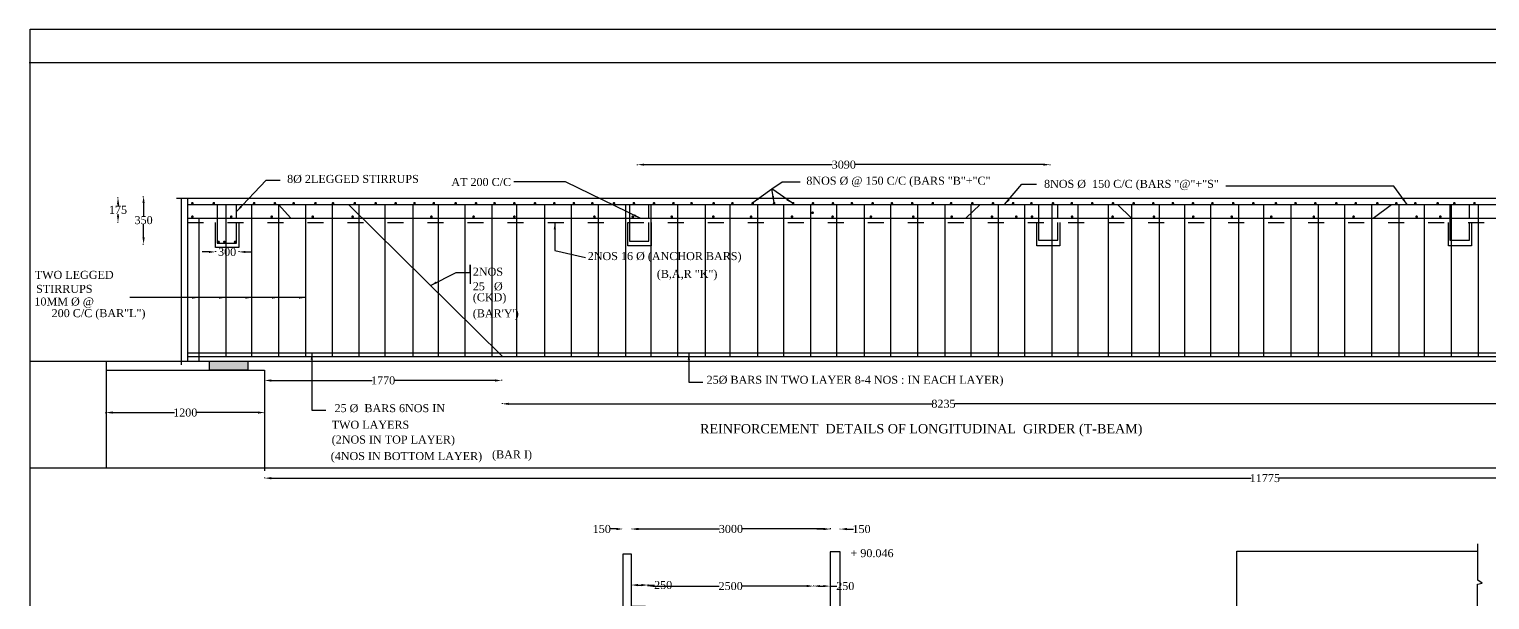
# Model space of a CAD drawing. Header units: millimetres. Extents: x 660 to 18688, y 100 to 12175.
# Drawn here: x 660 to 11608, y 7899 to 12175 of the extents above; entities that cross this region are included whole.
import ezdxf

# ---------------------------------------------------------------- set-up
doc = ezdxf.new("R2010")
doc.units = ezdxf.units.MM
doc.header["$MEASUREMENT"] = 0
doc.linetypes.add('ACAD_ISO03W100', pattern=[30, 12, -18])
for name, color, linetype in [('DIM', 5, 'Continuous'), ('DO LINE', 3, 'Continuous'), ('DWG.LINE', 10, 'Continuous'), ('HATCH', 2, 'Continuous'), ('TEXT', 7, 'Continuous')]:
    doc.layers.add(name, color=color, linetype=linetype)
doc.layers.add('TITLE', color=7, linetype='Continuous', lineweight=30)
doc.styles.get("Standard").update_dxf_attribs({"font": 'TIMES.TTF', "height": 60})
doc.dimstyles.get("Standard").update_dxf_attribs({"dimtxt": 60, "dimasz": 50, "dimexe": 0.18, "dimexo": 0.0625, "dimgap": 0.09, "dimtad": 0, "dimtih": 1, "dimtoh": 1, "dimdec": 0, "dimzin": 0, "dimdsep": 46, "dimtxsty": 'Standard', "dimcen": 300, "dimclrd": 5, "dimclre": 5, "dimclrt": 4, "dimadec": 0, "dimazin": 0, "dimtfac": 1, "dimtdec": 0, "dimtofl": 0, "dimtmove": 0, "dimatfit": 3, "dimfxl": 5, "dimfxlon": 1, "dimtolj": 1, "dimtzin": 0, "dimarcsym": 0})

# ---------------------------------------------------------------- blocks, each defined once
blk = doc.blocks.new('*D2')
at = {"layer": 'Defpoints', "color": 0, "ltscale": 0.2}
for p in [(1313, 10913), (1326, 10913), (1313, 10729)]:
    blk.add_point(p, dxfattribs=at)
at = {"layer": 'DIM', "color": 5, "lineweight": -2, "ltscale": 0.2}
for p, q in [((1321, 10913), (1326, 10913)), ((1326, 10863), (1326, 10852)), ((1321, 10729), (1326, 10729)), ((1326, 10779), (1326, 10790))]:
    blk.add_line(p, q, dxfattribs=at)
at = {"layer": 'DIM', "color": 5, "ltscale": 0.2}
for points in [[(1318, 10863), (1335, 10863), (1326, 10913)], [(1318, 10779), (1335, 10779), (1326, 10729)]]:
    blk.add_solid(points, dxfattribs=at)
at = {"layer": 'DIM', "color": 4, "ltscale": 0.2, "insert": (1326, 10821), "char_height": 60, "attachment_point": 5}
blk.add_mtext('\\A1;175', dxfattribs=at)
blk = doc.blocks.new('*D3')
at = {"layer": 'Defpoints', "color": 0, "ltscale": 0.2}
for p in [(1451, 10922), (1518, 10922), (1451, 10565)]:
    blk.add_point(p, dxfattribs=at)
at = {"layer": 'DIM', "color": 5, "lineweight": -2, "ltscale": 0.2}
for p, q in [((1513, 10922), (1518, 10922)), ((1518, 10872), (1518, 10774)), ((1518, 10615), (1518, 10713)), ((1513, 10565), (1518, 10565))]:
    blk.add_line(p, q, dxfattribs=at)
at = {"layer": 'DIM', "color": 5, "ltscale": 0.2}
for points in [[(1509, 10872), (1526, 10872), (1518, 10922)], [(1509, 10615), (1526, 10615), (1518, 10565)]]:
    blk.add_solid(points, dxfattribs=at)
at = {"layer": 'DIM', "color": 4, "ltscale": 0.2, "insert": (1518, 10744), "char_height": 60, "attachment_point": 5}
blk.add_mtext('\\A1;350', dxfattribs=at)
blk = doc.blocks.new('*D4')
at = {"layer": 'Defpoints', "color": 0, "ltscale": 0.2}
for p in [(2057, 10539), (2231, 10539), (2231, 10506)]:
    blk.add_point(p, dxfattribs=at)
at = {"layer": 'DIM', "color": 5, "lineweight": -2, "ltscale": 0.2}
for p, q in [((2057, 10511), (2057, 10506)), ((2231, 10511), (2231, 10506)), ((2007, 10506), (1957, 10506)), ((2281, 10506), (2331, 10506))]:
    blk.add_line(p, q, dxfattribs=at)
at = {"layer": 'DIM', "color": 5, "ltscale": 0.2}
for points in [[(2007, 10514), (2007, 10498), (2057, 10506)], [(2281, 10514), (2281, 10498), (2231, 10506)]]:
    blk.add_solid(points, dxfattribs=at)
at = {"layer": 'DIM', "color": 4, "ltscale": 0.2, "insert": (2144, 10506), "char_height": 60, "attachment_point": 5}
blk.add_mtext('\\A1;300', dxfattribs=at)
blk = doc.blocks.new('*D5')
at = {"layer": 'Defpoints', "color": 0, "ltscale": 0.2}
for p in [(1236, 9287), (2425, 9302), (2425, 9287)]:
    blk.add_point(p, dxfattribs=at)
at = {"layer": 'DIM', "color": 5, "lineweight": -2, "ltscale": 0.2}
for p, q in [((1236, 9297), (1236, 9303)), ((1286, 9302), (1749, 9302)), ((2375, 9302), (1912, 9302)), ((2425, 9297), (2425, 9303))]:
    blk.add_line(p, q, dxfattribs=at)
at = {"layer": 'DIM', "color": 5, "ltscale": 0.2}
for points in [[(1286, 9311), (1286, 9294), (1236, 9302)], [(2375, 9311), (2375, 9294), (2425, 9302)]]:
    blk.add_solid(points, dxfattribs=at)
at = {"layer": 'DIM', "color": 4, "ltscale": 0.2, "insert": (1830, 9302), "char_height": 60, "attachment_point": 5}
blk.add_mtext('\\A1;1200', dxfattribs=at)
blk = doc.blocks.new('*D6')
at = {"layer": 'Defpoints', "color": 0, "ltscale": 0.2}
for p in [(2425, 9552), (4201, 9552), (4201, 9543)]:
    blk.add_point(p, dxfattribs=at)
at = {"layer": 'DIM', "color": 5, "lineweight": -2, "ltscale": 0.2}
for p, q in [((2425, 9548), (2425, 9543)), ((2475, 9543), (3231, 9543)), ((4151, 9543), (3395, 9543)), ((4201, 9548), (4201, 9543))]:
    blk.add_line(p, q, dxfattribs=at)
at = {"layer": 'DIM', "color": 5, "ltscale": 0.2}
for points in [[(2475, 9551), (2475, 9534), (2425, 9543)], [(4151, 9551), (4151, 9534), (4201, 9543)]]:
    blk.add_solid(points, dxfattribs=at)
at = {"layer": 'DIM', "color": 4, "ltscale": 0.2, "insert": (3313, 9543), "char_height": 60, "attachment_point": 5}
blk.add_mtext('\\A1;1770', dxfattribs=at)
blk = doc.blocks.new('*D7')
at = {"layer": 'Defpoints', "color": 0, "ltscale": 0.2}
for p in [(4205, 9376), (12433, 9376), (12433, 9368)]:
    blk.add_point(p, dxfattribs=at)
at = {"layer": 'DIM', "color": 5, "lineweight": -2, "ltscale": 0.2}
for p, q in [((4205, 9373), (4205, 9367)), ((4255, 9368), (7430, 9368)), ((12383, 9368), (7596, 9368)), ((12433, 9373), (12433, 9367))]:
    blk.add_line(p, q, dxfattribs=at)
at = {"layer": 'DIM', "color": 5, "ltscale": 0.2}
for points in [[(4255, 9376), (4255, 9359), (4205, 9368)], [(12383, 9376), (12383, 9359), (12433, 9368)]]:
    blk.add_solid(points, dxfattribs=at)
at = {"layer": 'DIM', "color": 4, "ltscale": 0.2, "insert": (7513, 9368), "char_height": 60, "attachment_point": 5}
blk.add_mtext('\\A1;8235', dxfattribs=at)
blk = doc.blocks.new('*D8')
at = {"layer": 'Defpoints', "color": 0, "ltscale": 0.2}
for p in [(5219, 11153), (8312, 11160), (8312, 11153)]:
    blk.add_point(p, dxfattribs=at)
at = {"layer": 'DIM', "color": 5, "lineweight": -2, "ltscale": 0.2}
for p, q in [((5219, 11155), (5219, 11160)), ((5269, 11160), (6680, 11160)), ((8262, 11160), (6851, 11160)), ((8312, 11155), (8312, 11160))]:
    blk.add_line(p, q, dxfattribs=at)
at = {"layer": 'DIM', "color": 5, "ltscale": 0.2}
for points in [[(5269, 11168), (5269, 11152), (5219, 11160)], [(8262, 11168), (8262, 11152), (8312, 11160)]]:
    blk.add_solid(points, dxfattribs=at)
at = {"layer": 'DIM', "color": 4, "ltscale": 0.2, "insert": (6766, 11160), "char_height": 60, "attachment_point": 5}
blk.add_mtext('\\A1;3090', dxfattribs=at)
blk = doc.blocks.new('*D11')
at = {"layer": 'Defpoints', "color": 0, "ltscale": 0.2}
for p in [(2425, 8885), (14213, 8885), (14213, 8811)]:
    blk.add_point(p, dxfattribs=at)
at = {"layer": 'DIM', "color": 5, "lineweight": -2, "ltscale": 0.2}
for p, q in [((2425, 8816), (2425, 8810)), ((2475, 8811), (9820, 8811)), ((14163, 8811), (10025, 8811)), ((14213, 8816), (14213, 8810))]:
    blk.add_line(p, q, dxfattribs=at)
at = {"layer": 'DIM', "color": 5, "ltscale": 0.2}
for points in [[(2475, 8819), (2475, 8802), (2425, 8811)], [(14163, 8819), (14163, 8802), (14213, 8811)]]:
    blk.add_solid(points, dxfattribs=at)
at = {"layer": 'DIM', "color": 4, "ltscale": 0.2, "insert": (9922, 8811), "char_height": 60, "attachment_point": 5}
blk.add_mtext('\\A1;11775', dxfattribs=at)
blk = doc.blocks.new('*D23')
at = {"layer": 'Defpoints', "color": 0, "ltscale": 0.2}
for p in [(5111, 8431), (5173, 8431), (5173, 8430)]:
    blk.add_point(p, dxfattribs=at)
at = {"layer": 'DIM', "color": 5, "lineweight": -2, "ltscale": 0.2}
for p, q in [((5061, 8430), (5011, 8430)), ((5111, 8431), (5111, 8430)), ((5173, 8431), (5173, 8430)), ((5223, 8430), (5273, 8430))]:
    blk.add_line(p, q, dxfattribs=at)
at = {"layer": 'DIM', "color": 5, "ltscale": 0.2}
for points in [[(5061, 8438), (5061, 8421), (5111, 8430)], [(5223, 8438), (5223, 8421), (5173, 8430)]]:
    blk.add_solid(points, dxfattribs=at)
at = {"layer": 'DIM', "color": 4, "ltscale": 0.2, "insert": (4952, 8430), "char_height": 60, "attachment_point": 5}
blk.add_mtext('\\A1;150', dxfattribs=at)
blk = doc.blocks.new('*D24')
at = {"layer": 'Defpoints', "color": 0, "ltscale": 0.2}
for p in [(5178, 8431), (6663, 8460), (6663, 8430)]:
    blk.add_point(p, dxfattribs=at)
at = {"layer": 'DIM', "color": 5, "lineweight": -2, "ltscale": 0.2}
for p, q in [((5178, 8431), (5178, 8429)), ((5228, 8430), (5835, 8430)), ((6613, 8430), (6006, 8430)), ((6663, 8435), (6663, 8429))]:
    blk.add_line(p, q, dxfattribs=at)
at = {"layer": 'DIM', "color": 5, "ltscale": 0.2}
for points in [[(5228, 8438), (5228, 8421), (5178, 8430)], [(6613, 8438), (6613, 8421), (6663, 8430)]]:
    blk.add_solid(points, dxfattribs=at)
at = {"layer": 'DIM', "color": 4, "ltscale": 0.2, "insert": (5920, 8430), "char_height": 60, "attachment_point": 5}
blk.add_mtext('\\A1;3000', dxfattribs=at)
blk = doc.blocks.new('*D25')
at = {"layer": 'Defpoints', "color": 0, "ltscale": 0.2}
for p in [(6663, 8429), (6739, 8429), (6739, 8429)]:
    blk.add_point(p, dxfattribs=at)
at = {"layer": 'DIM', "color": 5, "lineweight": -2, "ltscale": 0.2}
for p, q in [((6663, 8429), (6663, 8430)), ((6739, 8429), (6739, 8430)), ((6613, 8429), (6563, 8429)), ((6789, 8429), (6839, 8429))]:
    blk.add_line(p, q, dxfattribs=at)
at = {"layer": 'DIM', "color": 5, "ltscale": 0.2}
for points in [[(6613, 8438), (6613, 8421), (6663, 8429)], [(6789, 8438), (6789, 8421), (6739, 8429)]]:
    blk.add_solid(points, dxfattribs=at)
at = {"layer": 'DIM', "color": 4, "ltscale": 0.2, "insert": (6899, 8429), "char_height": 60, "attachment_point": 5}
blk.add_mtext('\\A1;150', dxfattribs=at)
blk = doc.blocks.new('*D26')
at = {"layer": 'Defpoints', "color": 0, "ltscale": 0.2}
for p in [(5173, 8048), (5298, 8048), (5298, 8010)]:
    blk.add_point(p, dxfattribs=at)
at = {"layer": 'DIM', "color": 5, "lineweight": -2, "ltscale": 0.2}
for p, q in [((5173, 8015), (5173, 8010)), ((5223, 8010), (5248, 8010)), ((5298, 8015), (5298, 8010)), ((5298, 8010), (5348, 8010))]:
    blk.add_line(p, q, dxfattribs=at)
at = {"layer": 'DIM', "color": 5, "ltscale": 0.2}
for points in [[(5223, 8018), (5223, 8001), (5173, 8010)], [(5248, 8018), (5248, 8001), (5298, 8010)]]:
    blk.add_solid(points, dxfattribs=at)
at = {"layer": 'DIM', "color": 4, "ltscale": 0.2, "insert": (5412, 8010), "char_height": 60, "attachment_point": 5}
blk.add_mtext('\\A1;250', dxfattribs=at)
blk = doc.blocks.new('*D27')
at = {"layer": 'Defpoints', "color": 0, "ltscale": 0.2}
for p in [(5298, 8010), (6538, 8010), (6538, 8002)]:
    blk.add_point(p, dxfattribs=at)
at = {"layer": 'DIM', "color": 5, "lineweight": -2, "ltscale": 0.2}
for p, q in [((5298, 8007), (5298, 8002)), ((5348, 8002), (5832, 8002)), ((6488, 8002), (6004, 8002)), ((6538, 8007), (6538, 8002))]:
    blk.add_line(p, q, dxfattribs=at)
at = {"layer": 'DIM', "color": 5, "ltscale": 0.2}
for points in [[(5348, 8011), (5348, 7994), (5298, 8002)], [(6488, 8011), (6488, 7994), (6538, 8002)]]:
    blk.add_solid(points, dxfattribs=at)
at = {"layer": 'DIM', "color": 4, "ltscale": 0.2, "insert": (5918, 8002), "char_height": 60, "attachment_point": 5}
blk.add_mtext('\\A1;2500', dxfattribs=at)
blk = doc.blocks.new('*D28')
at = {"layer": 'Defpoints', "color": 0, "ltscale": 0.2}
for p in [(6538, 8002), (6663, 8002), (6663, 8002)]:
    blk.add_point(p, dxfattribs=at)
at = {"layer": 'DIM', "color": 5, "lineweight": -2, "ltscale": 0.2}
for p, q in [((6538, 8002), (6538, 8002)), ((6588, 8002), (6613, 8002)), ((6663, 8002), (6663, 8002)), ((6663, 8002), (6713, 8002))]:
    blk.add_line(p, q, dxfattribs=at)
at = {"layer": 'DIM', "color": 5, "ltscale": 0.2}
for points in [[(6588, 8010), (6588, 7994), (6538, 8002)], [(6613, 8010), (6613, 7994), (6663, 8002)]]:
    blk.add_solid(points, dxfattribs=at)
at = {"layer": 'DIM', "color": 4, "ltscale": 0.2, "insert": (6777, 8002), "char_height": 60, "attachment_point": 5}
blk.add_mtext('\\A1;250', dxfattribs=at)

msp = doc.modelspace()

# ---------------------------------------------------------------- hatches: boundary and pattern name
at = {"layer": 'HATCH', "ltscale": 0.2}
msp.add_hatch(color=256, dxfattribs=at).paths.add_polyline_path([(2011.7, 9687.2), (2011.7, 9619.3), (2298.1, 9619.3), (2298.1, 9687.2)])

# ---------------------------------------------------------------- linework, layer by layer
at = {"layer": 'DIM', "ltscale": 0.2}
for points in [[(6304, 11030.8), (6439.1, 11030.8)], [(3964.9, 10350.9), (3964.9, 10410.1), (3964.9, 10266.2)], [(2731.7, 10163.7), (1414.1, 10163.7)]]:
    msp.add_lwpolyline(points, dxfattribs=at)
at = {"layer": 'DO LINE', "linetype": 'ACAD_ISO03W100', "ltscale": 10}
msp.add_lwpolyline([(1846.5, 10725.5), (15290.9, 10725.5)], dxfattribs=at)
at = {"layer": 'DWG.LINE', "ltscale": 0.2}
for points in [[(15396.1, 11922), (660.5, 11922)], [(1763.5, 10908.4), (15290.9, 10908.4)], [(1799.8, 10908.4), (1799.8, 9659.2)], [(1846.5, 10908.4), (1846.5, 9687.2)], [(1846.5, 10860.3), (15290.9, 10860.3)], [(2068.6, 10860.3), (2068.6, 10570.7), (2214.7, 10570.7), (2214.7, 10725.5)], [(2133.4, 10860.3), (2133.4, 9722.9)], [(2214.7, 10759.2), (2214.7, 10860.3)], [(2326.9, 10860.3), (2326.9, 9722.9)], [(2529, 10860.3), (2529, 9722.9)], [(2621.2, 10759.2), (2529, 10860.3)], [(2731.7, 10860.3), (2731.7, 9722.9)], [(2930.9, 10860.3), (2930.9, 9722.9)], [(3053.1, 10860.3), (4208.4, 9722.9)], [(3130.2, 10860.3), (3130.2, 9722.9)], [(3327, 10860.3), (3327, 9722.9)], [(3534.9, 10860.3), (3534.9, 9722.9)], [(3725.8, 10860.3), (3725.8, 9722.9)], [(3926.5, 10860.3), (3926.5, 9722.9)], [(4127.6, 10860.3), (4127.6, 9727.8)], [(4313.8, 10860.3), (4313.8, 9722.9)], [(4523.2, 10860.3), (4523.2, 9722.9)], [(4722.4, 10860.3), (4722.4, 9722.9)], [(4923.8, 10860.3), (4923.8, 9722.9)], [(5128.9, 10860.3), (5128.9, 9722.9)], [(5158.8, 10860.3), (5158.8, 10586.6), (5305, 10586.6), (5305, 10725.5)], [(5305, 10759.2), (5305, 10860.3)], [(5319.4, 10860.3), (5319.4, 9722.9)], [(5518.7, 10860.3), (5518.7, 9722.9)], [(5728.1, 10860.3), (5728.1, 9722.9)], [(5911.4, 10860.3), (5911.4, 9722.9)], [(6118.6, 10860.3), (6118.6, 9722.9)], [(6313.5, 10860.3), (6313.5, 9722.9)], [(6517.1, 10860.3), (6517.1, 9722.9)], [(6710.6, 10860.3), (6710.6, 9722.9)], [(6918, 10860.3), (6918, 9722.9)], [(7117.2, 10860.3), (7117.2, 9722.9)], [(7319.4, 10860.3), (7319.4, 9722.9)], [(7523, 10860.3), (7523, 9722.9)], [(7680.3, 10759.2), (7787.8, 10860.3)], [(7719.3, 10860.3), (7719.3, 9722.9)], [(7923.4, 10860.3), (7923.4, 9722.9)], [(8119.7, 10860.3), (8119.7, 9722.9)], [(8224.2, 10860.3), (8224.2, 10594.9), (8370.3, 10594.9), (8370.3, 10725.5)], [(8324.8, 10860.3), (8324.8, 9722.9)], [(8370.3, 10759.2), (8370.3, 10860.3)], [(8519.7, 10860.3), (8519.7, 9722.9)], [(8748.5, 10860.3), (8748.5, 9722.9)], [(8923.2, 10759.2), (8818.5, 10860.3)], [(8923.2, 10860.3), (8923.2, 9727.8)], [(9129.7, 10860.3), (9129.7, 9722.9)], [(9320.2, 10860.3), (9320.2, 9722.9)], [(9514.4, 10860.3), (9514.4, 9722.9)], [(9723.7, 10860.3), (9723.7, 9722.9)], [(9912.9, 10860.3), (9912.9, 9722.9)], [(10117.9, 10860.3), (10117.9, 9722.9)], [(10321.5, 10860.3), (10321.5, 9722.9)], [(10520.1, 10860.3), (10520.1, 9722.9)], [(10722.2, 10860.3), (10722.2, 9722.9)], [(10732.9, 10759.2), (10870.1, 10860.3)], [(10925.8, 10860.3), (10925.8, 9722.9)], [(11116.4, 10860.3), (11116.4, 9722.9)], [(11309.6, 10860.3), (11309.6, 10594.9), (11455.7, 10594.9), (11455.7, 10725.5)], [(11319.1, 10860.3), (11319.1, 9722.9)], [(11455.7, 10759.2), (11455.7, 10860.3)], [(11521.3, 10860.3), (11521.3, 9722.9)], [(1846.5, 10759.2), (15290.9, 10759.2)], [(1931.1, 10759.2), (1931.1, 9687.2)], [(2230.8, 10725.5), (2230.8, 10538.8), (2056.7, 10538.8), (2056.7, 10725.5)], [(5321.1, 10725.5), (5321.1, 10551.1), (5147, 10551.1), (5147, 10725.5)], [(8386.4, 10725.5), (8386.4, 10552.6), (8212.4, 10552.6), (8212.4, 10725.5)], [(11471.8, 10725.5), (11471.8, 10552.6), (11297.7, 10552.6), (11297.7, 10725.5)], [(1846.5, 9749.2), (14801.5, 9749.2)], [(666.7, 9687.2), (15290.9, 9687.2)], [(1236.3, 9687.2), (1236.3, 8886.2)], [(1846.5, 9722.9), (14801.5, 9722.9)], [(1236.3, 9619.3), (2424.6, 9619.3), (2424.6, 8865)], [(15432.1, 8884.9), (666.7, 8884.9)], [(5111.4, 7717), (5111.4, 8244.3), (5172.9, 8244.3), (5172.9, 7851.6), (5280.5, 7851.6), (5280.5, 7754.7)], [(6739.3, 7717), (6739.3, 8257.7), (6663, 8257.7), (6663, 7837.1), (6570, 7837.1), (6545, 7766)], [(9711.2, 7120.7), (9711.2, 8263.9)], [(9711.2, 8263.9), (11518.6, 8263.9)], [(11517.9, 7066.5), (11517.9, 7440.1), (11562.1, 7458.7), (11490.2, 7461), (11556.7, 7504.6), (11516.1, 7505.8), (11516.1, 7785.7), (11516.1, 8015.4), (11551.9, 8025), (11518.6, 8046.9), (11518.6, 8317.8)]]:
    msp.add_lwpolyline(points, dxfattribs=at)
msp.add_lwpolyline([(2011.7, 9687.2), (2298.1, 9687.2), (2298.1, 9619.3), (2011.7, 9619.3)], close=True, dxfattribs=at)
at = {"layer": 'HATCH', "ltscale": 0.2, "const_width": 10}
for points in [[(1878.5, 10870.5, 1), (1888.5, 10870.5, 1)], [(2038.9, 10870.5, 1), (2048.9, 10870.5, 1)], [(2341.2, 10870.5, 1), (2351.2, 10870.5, 1)], [(2496.9, 10870.5, 1), (2506.9, 10870.5, 1)], [(2637.9, 10870.5, 1), (2647.9, 10870.5, 1)], [(2800.9, 10870.5, 1), (2810.9, 10870.5, 1)], [(2932.1, 10870.5, 1), (2942.1, 10870.5, 1)], [(3095.8, 10870.5, 1), (3105.8, 10870.5, 1)], [(3252.7, 10870.5, 1), (3262.7, 10870.5, 1)], [(3402.3, 10870.5, 1), (3412.3, 10870.5, 1)], [(3543.3, 10870.5, 1), (3553.3, 10870.5, 1)], [(3688, 10870.5, 1), (3698, 10870.5, 1)], [(3851.5, 10870.5, 1), (3861.5, 10870.5, 1)], [(4004.8, 10870.5, 1), (4014.8, 10870.5, 1)], [(4143.3, 10870.5, 1), (4153.3, 10870.5, 1)], [(4291.7, 10870.5, 1), (4301.7, 10870.5, 1)], [(4446.2, 10870.5, 1), (4456.2, 10870.5, 1)], [(4590.8, 10870.5, 1), (4600.8, 10870.5, 1)], [(4737.6, 10870.5, 1), (4747.6, 10870.5, 1)], [(4876.2, 10870.5, 1), (4886.2, 10870.5, 1)], [(5038, 10870.5, 1), (5048, 10870.5, 1)], [(5187.6, 10870.5, 1), (5197.6, 10870.5, 1)], [(5338.4, 10870.5, 1), (5348.4, 10870.5, 1)], [(5484.3, 10870.5, 1), (5494.3, 10870.5, 1)], [(5619.8, 10870.5, 1), (5629.8, 10870.5, 1)], [(5785.3, 10870.5, 1), (5795.3, 10870.5, 1)], [(5926.3, 10870.5, 1), (5936.3, 10870.5, 1)], [(6078.3, 10870.5, 1), (6088.3, 10870.5, 1)], [(6238.9, 10870.5, 1), (6248.9, 10870.5, 1)], [(6381.2, 10870.5, 1), (6391.2, 10870.5, 1)], [(6529.8, 10870.5, 1), (6539.8, 10870.5, 1)], [(6679.4, 10870.5, 1), (6689.4, 10870.5, 1)], [(6821.6, 10870.5, 1), (6831.6, 10870.5, 1)], [(6977.3, 10870.5, 1), (6987.3, 10870.5, 1)], [(7121.6, 10870.5, 1), (7131.6, 10870.5, 1)], [(7273.7, 10870.5, 1), (7283.7, 10870.5, 1)], [(7428.1, 10870.5, 1), (7438.1, 10870.5, 1)], [(7565.5, 10870.5, 1), (7575.5, 10870.5, 1)], [(7724.8, 10870.5, 1), (7734.8, 10870.5, 1)], [(7879.3, 10870.5, 1), (7889.3, 10870.5, 1)], [(8030.1, 10870.5, 1), (8040.1, 10870.5, 1)], [(8167.4, 10870.5, 1), (8177.4, 10870.5, 1)], [(8328.9, 10870.5, 1), (8338.9, 10870.5, 1)], [(8469.9, 10870.5, 1), (8479.9, 10870.5, 1)], [(8623.1, 10870.5, 1), (8633.1, 10870.5, 1)], [(8778.8, 10870.5, 1), (8788.8, 10870.5, 1)], [(8933.3, 10870.5, 1), (8943.3, 10870.5, 1)], [(9080.4, 10870.5, 1), (9090.4, 10870.5, 1)], [(9227.6, 10870.5, 1), (9237.6, 10870.5, 1)], [(9378.1, 10870.5, 1), (9388.1, 10870.5, 1)], [(9524, 10870.5, 1), (9534, 10870.5, 1)], [(9679.7, 10870.5, 1), (9689.7, 10870.5, 1)], [(9830.5, 10870.5, 1), (9840.5, 10870.5, 1)], [(9999.7, 10870.5, 1), (10009.7, 10870.5, 1)], [(10146.8, 10870.5, 1), (10156.8, 10870.5, 1)], [(10295.2, 10870.5, 1), (10305.2, 10870.5, 1)], [(10452.5, 10870.5, 1), (10462.5, 10870.5, 1)], [(10598.4, 10870.5, 1), (10608.4, 10870.5, 1)], [(10760.3, 10870.5, 1), (10770.3, 10870.5, 1)], [(10902.5, 10870.5, 1), (10912.5, 10870.5, 1)], [(11044.7, 10870.5, 1), (11054.7, 10870.5, 1)], [(11212.4, 10870.5, 1), (11222.4, 10870.5, 1)], [(11337.4, 10870.5, 1), (11347.4, 10870.5, 1)], [(11488.2, 10870.5, 1), (11498.2, 10870.5, 1)], [(1878.6, 10769.8, 1), (1888.6, 10769.8, 1)], [(2169.3, 10769.8, 1), (2179.3, 10769.8, 1)], [(2473.3, 10769.8, 1), (2483.3, 10769.8, 1)], [(2780.7, 10769.8, 1), (2790.7, 10769.8, 1)], [(3079.5, 10769.8, 1), (3089.5, 10769.8, 1)], [(3670.1, 10769.8, 1), (3680.1, 10769.8, 1)], [(3985.8, 10769.8, 1), (3995.8, 10769.8, 1)], [(4291.9, 10769.8, 1), (4301.9, 10769.8, 1)], [(4892.3, 10769.8, 1), (4902.3, 10769.8, 1)], [(5179.6, 10769.8, 1), (5189.6, 10769.8, 1)], [(5471.8, 10769.8, 1), (5481.8, 10769.8, 1)], [(5783.2, 10769.8, 1), (5793.2, 10769.8, 1)], [(6066.1, 10769.8, 1), (6076.1, 10769.8, 1)], [(6372.9, 10769.8, 1), (6382.9, 10769.8, 1)], [(6527.1, 10799.4, 1), (6537.1, 10799.4, 1)], [(6676.7, 10769.8, 1), (6686.7, 10769.8, 1)], [(6964.2, 10769.8, 1), (6974.2, 10769.8, 1)], [(7281.8, 10769.8, 1), (7291.8, 10769.8, 1)], [(7570, 10769.8, 1), (7580, 10769.8, 1)], [(7871.6, 10769.8, 1), (7881.6, 10769.8, 1)], [(8053.7, 10769.8, 1), (8063.7, 10769.8, 1)], [(8171.7, 10769.8, 1), (8181.7, 10769.8, 1)], [(8472.4, 10769.8, 1), (8482.4, 10769.8, 1)], [(8775.6, 10769.8, 1), (8785.6, 10769.8, 1)], [(9085.7, 10769.8, 1), (9095.7, 10769.8, 1)], [(9379.8, 10769.8, 1), (9389.8, 10769.8, 1)], [(9668.9, 10769.8, 1), (9678.9, 10769.8, 1)], [(9964.9, 10769.8, 1), (9974.9, 10769.8, 1)], [(10284, 10769.8, 1), (10294, 10769.8, 1)], [(10581.8, 10769.8, 1), (10591.8, 10769.8, 1)], [(11054.3, 10769.8, 1), (11064.3, 10769.8, 1)], [(11232.3, 10769.8, 1), (11242.3, 10769.8, 1)], [(2074.7, 10580.6, 1), (2084.7, 10580.6, 1)], [(2118.3, 10581, 1), (2128.3, 10581, 1)], [(2198.9, 10580.6, 1), (2208.9, 10580.6, 1)]]:
    msp.add_lwpolyline(points, format="xyb", close=True, dxfattribs=at)
at = {"layer": 'TITLE', "ltscale": 0.2}
msp.add_lwpolyline([(666.7, 12174.9), (18688.3, 12174.9), (18688.3, 100.2), (666.7, 100.2)], close=True, dxfattribs=at)

# ---------------------------------------------------------------- texts
at = {"layer": 'DIM', "ltscale": 0.2}
msp.add_text('TWO LEGGED', height=60, dxfattribs=at).set_placement((702, 10304.3))
at = {"layer": 'TEXT', "ltscale": 0.2}
for s, height, p in [('8%%C 2LEGGED STIRRUPS', 60, (2593.6, 11023.3)), ('AT 200 C/C', 60, (3824.4, 11000)), ('8NOS %%C @ 150 C/C (BARS "B"+"C"', 60, (6485.2, 11009.8)), ('8NOS %%C  150 C/C (BARS "@"+"S"', 60, (8266.8, 10986.1)), ('2NOS 16 %%C (ANCHOR BARS)', 60, (4846.6, 10445)), ('2NOS', 60, (3985.2, 10327.9)), ('(B,A,R "K")', 60, (5364.6, 10311.6)), ('STIRRUPS', 60, (712.1, 10199.3)), ('25   %%C', 60, (3985.2, 10218.6)), ('(CKD)', 60, (3985.2, 10136.3)), ('10MM %%C @', 60, (699.5, 10104.5)), ('200 C/C (BAR"L")', 60, (828.5, 10017.3)), ("(BAR'Y')", 60, (3985.2, 10015.9)), ('25%%C BARS IN TWO LAYER 8-4 NOS : IN EACH LAYER)', 60, (5737.8, 9518.1)), ('25 %%C  BARS 6NOS IN', 60, (2948.8, 9305.4)), ('TWO LAYERS', 60, (2927.6, 9181.2)), ('REINFORCEMENT  DETAILS OF LONGITUDINAL  GIRDER (T-BEAM)', 70, (5689, 9146.4)), ('(2NOS IN TOP LAYER)', 60, (2927.6, 9070.2)), ('(4NOS IN BOTTOM LAYER)', 60, (2920.3, 8946.5)), ('(BAR I)', 60, (4129.5, 8959.3)), ('+ 90.046', 60, (6816.1, 8218.9))]:
    msp.add_text(s, height=height, dxfattribs=at).set_placement(p)

# ---------------------------------------------------------------- dimensions: what is measured, and where the dimension line sits
at = {"layer": 'DIM', "ltscale": 0.2}
for base, p1, p2, text, picture, middle in [((8312.1, 11159.9), (5219.5, 11153.1), (8312.1, 11153.1), '3090', '*D8', (6765.8, 11159.9)), ((12432.9, 9367.5), (4205.2, 9375.8), (12432.9, 9375.8), '8235', '*D7', (7513, 9367.5)), ((14213.1, 8810.6), (2424.6, 8884.9), (14213.1, 8884.9), '11775', '*D11', (9922.3, 8810.6)), ((5172.9, 8429.8), (5111.4, 8430.8), (5172.9, 8430.8), '150', '*D23', (4951.7, 8429.8))]:
    dim = msp.add_linear_dim(base=base, p1=p1, p2=p2, text=text, dimstyle='Standard', dxfattribs=at)
    dim.commit()
    dim.dimension.update_dxf_attribs({"geometry": picture, "text_midpoint": middle, "dimtype": 160})
for base, p1, p2, text, picture, middle in [((1326.3, 10912.9), (1313.4, 10729), (1313.4, 10912.9), '175', '*D2', (1326.3, 10821)), ((1517.7, 10922.1), (1451.5, 10565.4), (1451.5, 10922.1), '350', '*D3', (1517.7, 10743.7))]:
    dim = msp.add_linear_dim(base=base, p1=p1, p2=p2, angle=90, text=text, dimstyle='Standard', dxfattribs=at)
    dim.commit()
    dim.dimension.update_dxf_attribs({"geometry": picture, "text_midpoint": middle})
for p1, p2, distance, text, picture, middle in [((2056.7, 10538.8), (2230.8, 10538.8), -32.8, '300', '*D4', (2143.8, 10506)), ((2424.6, 9551.5), (4200.6, 9551.5), -8.8, '1770', '*D6', (3312.6, 9542.7)), ((6537.6, 8002), (6663, 8002), 0, '250', '*D28', (6777, 8002))]:
    dim = msp.add_aligned_dim(p1=p1, p2=p2, distance=distance, text=text, dimstyle='Standard', dxfattribs=at)
    dim.commit()
    dim.dimension.update_dxf_attribs({"geometry": picture, "text_midpoint": middle})
for base, p1, p2, text, picture, middle in [((2424.6, 9302.4), (1236.3, 9286.7), (2424.6, 9286.7), '1200', '*D5', (1830.4, 9302.4)), ((6663, 8429.6), (5177.8, 8430.6), (6663, 8459.5), '3000', '*D24', (5920.4, 8429.6)), ((6739.3, 8429.4), (6663, 8429.4), (6739.3, 8429.4), '150', '*D25', (6899.1, 8429.4)), ((5298.4, 8009.8), (5172.9, 8048), (5298.4, 8048), '250', '*D26', (5412.4, 8009.8)), ((6537.6, 8002.2), (5298.4, 8009.6), (6537.6, 8009.6), '2500', '*D27', (5918, 8002.2))]:
    dim = msp.add_linear_dim(base=base, p1=p1, p2=p2, text=text, dimstyle='Standard', dxfattribs=at)
    dim.commit()
    dim.dimension.update_dxf_attribs({"geometry": picture, "text_midpoint": middle})

# ---------------------------------------------------------------- leaders
for points in [[(2214.7, 10809.8), (2437.7, 11044.2), (2541.3, 11044.2)], [(5240.2, 10759.2), (4680.1, 11030.4), (4293.6, 11030.4)], [(6083.3, 10875.5), (6227.6, 10977.7)], [(6243.2, 10875.4), (6227.6, 10977.7), (6304, 11030.8)], [(6381.2, 10870.5), (6227.6, 10977.7)], [(7971.1, 10860.3), (8099.2, 11013.3), (8209.8, 11013.3)], [(10988.1, 10860.3), (10888.1, 10998.2), (9630.3, 10998.2)], [(4600.1, 10725.5), (4600.1, 10517.7), (4829.4, 10465.1)], [(3668.1, 10254.8), (3860.8, 10350.9), (3964.9, 10350.9)], [(1931.1, 10163.7), (1414.1, 10163.7)], [(2133.4, 10163.7), (1799.8, 10163.7)], [(2331.2, 10163.7), (1931.1, 10163.7)], [(2529, 10163.7), (2133.4, 10163.7)], [(2731.7, 10163.7), (2326.9, 10163.7)], [(2778.5, 9749.2), (2778.5, 9319.9), (2883.9, 9319.9)], [(5604.5, 9749.2), (5604.5, 9529.5), (5710.2, 9529.5)]]:
    msp.add_leader(points, dimstyle='Standard', override={"dimgap": 0.09, "dimtad": 0}, dxfattribs=at)

doc.saveas('drawing.dxf')
